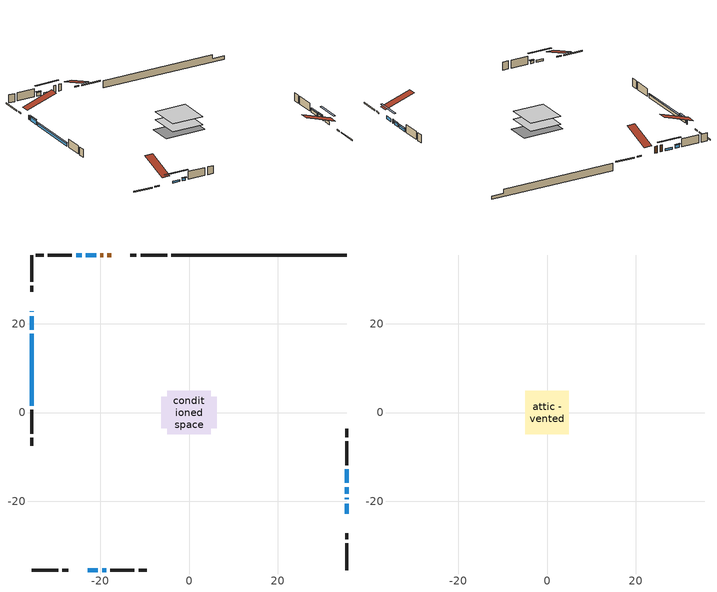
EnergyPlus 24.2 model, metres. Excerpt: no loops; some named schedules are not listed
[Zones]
conditioned space
 floor adiabatic (AdiabaticFloorConstruction): -4.87,-4.87 -4.87,4.87 4.87,4.87 4.87,-4.87 z0.76
 floor foundation (Slab1 construction): -6.28,-3.57 -6.28,3.57 6.28,3.57 6.28,-3.57 z-1.53
 wall outside (RimJoist1 construction): -4.87,35.48 -10.91,35.48 / -35.48,-35.48 -29.44,-35.48 / -35.48,35.48 -35.48,29.44 / 35.48,-35.48 35.48,-29.44 z0.76:1.06
 wall outside (RimJoist2 construction): -11.84,35.48 -13.19,35.48 / -28.51,-35.48 -27.16,-35.48 / -35.48,28.51 -35.48,27.16 / 35.48,-28.51 35.48,-27.16 z0.76:1.06
 wall outside (AdiabaticWallConstruction 1): -17.55,35.48 -18.38,35.48 / -19.31,35.48 -20.01,35.48 z0.76:2.79
 wall outside (AdiabaticWallConstruction): -35.48,22.8 -35.48,22.66 / 35.48,-19.59 35.48,-19.23 z0.76:1.98; 35.48,-22.8 35.48,-20.51 z0.76:1.73; -20.94,35.48 -23.22,35.48 / -22.8,-35.48 -20.51,-35.48 z0.76:1.35; 35.48,-18.31 35.48,-16.78 z0.76:1.75; 35.48,-15.85 35.48,-12.81 z0.76:1.65; -24.15,35.48 -25.45,35.48 z0.76:1.78; -19.59,-35.48 -18.62,-35.48 z0.76:1.52; -35.48,21.73 -35.48,18.63 z0.76:2.11; -35.48,17.71 -35.48,1.58 z0.76:1.62
 wall outside (Wall1 construction): -26.38,35.48 -31.77,35.48 / -17.69,-35.48 -12.3,-35.48 / -35.48,0.65 -35.48,-4.74 / 35.48,-11.88 35.48,-6.49 z0.76:3.2
 wall outside (Wall2 construction): -32.7,35.48 -34.55,35.48 / -11.37,-35.48 -9.52,-35.48 / -35.48,-5.67 -35.48,-7.53 / 35.48,-5.56 35.48,-3.7 z0.76:3.2
 wall foundation (FoundationWall1 construction): -3.94,35.48,-1.53 -3.94,35.48,0.76 31.54,35.48,0.76 31.54,35.48,-0.48 35.48,35.48,-0.48 35.48,35.48,-1.53
 window (WindowConstruction 6): -35.48,22.8 -35.48,22.66 z0.76:1.98
 window (WindowConstruction 8): 35.48,-22.8 35.48,-20.51 z0.76:1.73
 window (WindowConstruction 9): -20.94,35.48 -23.22,35.48 z0.76:1.35
 window (WindowConstruction 10): -22.8,-35.48 -20.51,-35.48 z0.76:1.35
 window (WindowConstruction 7): 35.48,-19.59 35.48,-19.24 z0.76:1.98
 window (WindowConstruction): 35.48,-18.31 35.48,-16.78 z0.76:1.75
 window (WindowConstruction 1): 35.48,-15.85 35.48,-12.81 z0.76:1.65
 window (WindowConstruction 2): -24.15,35.48 -25.45,35.48 z0.76:1.77
 window (WindowConstruction 3): -19.59,-35.48 -18.62,-35.48 z0.76:1.52
 window (WindowConstruction 4): -35.48,21.73 -35.48,18.63 z0.76:2.11
 window (WindowConstruction 5): -35.48,17.71 -35.48,1.58 z0.76:1.62
 door (Door): -17.55,35.48 -18.38,35.48 z0.76:2.79
 door (Door 1): -19.31,35.48 -20.01,35.48 z0.76:2.79
 ceiling adiabatic (AdiabaticFloorConstruction): 4.87,-4.87 4.87,4.87 -4.87,4.87 -4.87,-4.87 z0.76
attic - vented
 floor to conditioned space (Floor1 construction Reversed): -4.87,-4.87 -4.87,4.87 4.87,4.87 4.87,-4.87 z3.2
 roof outside (Roof1 construction): -16.62,35.48,3.2 -16.62,25.99,6.36 -14.12,25.99,6.36 -14.12,35.48,3.2; -23.73,-35.48,3.2 -23.73,-25.99,6.36 -26.23,-25.99,6.36 -26.23,-35.48,3.2; -35.48,23.73,3.2 -25.99,23.73,6.36 -25.99,26.23,6.36 -35.48,26.23,3.2; 35.48,-23.73,3.2 25.99,-23.73,6.36 25.99,-26.23,6.36 35.48,-26.23,3.2
shading: 35.48,-17.87 35.48,-25.44 35.89,-25.44 35.89,-17.87 z4.37; -25.86,35.48 -18.3,35.48 -18.3,35.89 -25.86,35.89 z3.98; -17.88,-35.48 -25.44,-35.48 -25.44,-35.89 -17.88,-35.89 z3.98; 35.48,-16.58 35.48,-18.51 35.89,-18.51 35.89,-16.58 z1.95; 35.48,-12.61 35.48,-16.06 35.89,-16.06 35.89,-12.61 z1.85; -25.65,35.48 -23.95,35.48 -23.95,35.89 -25.65,35.89 z1.98; -18.42,-35.48 -19.79,-35.48 -19.79,-35.89 -18.42,-35.89 z1.72; -35.48,18.43 -35.48,21.94 -35.89,21.94 -35.89,18.43 z2.31; -35.48,1.37 -35.48,17.91 -35.89,17.91 -35.89,1.37 z1.82
[Building]
Building 1: Terrain=Suburbs
[Site:Location]
Edmonton Intl AP_AB: Latitude {deg}=53.31; Longitude {deg}=-113.58; Time Zone {hr}=-7; Elevation {m}=723; Keep Site Location Information=Yes
[Site:GroundTemperature:Shallow]
-1.56185, -3.61833, -3.78302, -2.80711, 1.11059, 5.01004, 8.39065, 10.5322, 10.7141, 8.97234, 5.67794, 1.89811
[Site:WaterMainsTemperature]
Calculation Method=Schedule; Temperature Schedule=mains temperature schedule
[Material] Roughness=Rough; Thermal Absorptance=0.9
Name | Thickness {m} | Conductivity {W/m-K} | Density {kg/m3} | Specific Heat {J/kg-K} | Solar Absorptance | Visible Absorptance
asphalt or fiberglass shingles | 0.00635 | 0.162714 | 1121.4 | 1465.45 | 0.4 | 0.4
ceiling loosefill ins | 0.169333 | 0.0480833 | 16.02 | 1046.75 | 0.7 | 0.7
ceiling stud and cavity | 0.1397 | 0.279354 | 65.682 | 1177.47 | 0.7 | 0.7
concrete 4.0 in. | 0.1016 | 1.803125 | 2242.8 | 837.4 | 0.7 | 0.7
concrete 8.0 in. | 0.2032 | 1.803125 | 2242.8 | 837.4 | 0.7 | 0.7
door material | 0.04445 | 0.327969 | 512.64 | 1214.23 | 0.7 | 0.7
door material 1 | 0.04445 | 0.053851 | 512.64 | 1214.23 | 0.7 | 0.7
exterior vertical ins | 0.0180122 | 0.029427 | 32.04 | 1214.23 | 0.7 | 0.7
floor covering | 0.0127 | 0.0433444 | 54.468 | 1339.84 | 0.6 | 0.6
floor rigid ins; wall rigid ins | 0.512978 | 0.029427 | 32.04 | 1214.23 | 0.7 | 0.7
floor stud and cavity | 0.1397 | 1.75129 | 37.0049 | 1207.88 | 0.7 | 0.7
furniture material conditioned space 1 | 0.1524 | 0.115458 | 640.8 | 1214.23 | 0.6 | 0.6
gypsum board | 0.0127 | 0.160291 | 801 | 837.4 | 0.6 | 0.6
gypsum board 1 | 0.0127 | 0.160291 | 801 | 837.4 | 0.7 | 0.7
osb sheathing 0.5 in. | 0.0127 | 0.115458 | 512.64 | 1214.23 | 0.7 | 0.7
osb sheathing 0.75 in. | 0.01905 | 0.115458 | 512.64 | 1214.23 | 0.7 | 0.7
rim joist stud and cavity | 0.0508 | 0.312044 | 50.32683 | 1063.81 | 0.6 | 0.6
rim joist stud and cavity 1 | 0.0508 | 0.104357 | 50.32683 | 1063.81 | 0.6 | 0.6
wall stud and cavity | 0.1397 | 0.100683 | 139.0536 | 1170.24 | 0.7 | 0.7
wall stud and cavity 1 | 0.1397 | 0.101456 | 139.0536 | 1170.24 | 0.7 | 0.7
wall stud and cavity 2 | 0.0889 | 0.380278 | 52.3479 | 1209.89 | 0.7 | 0.7
wall stud and cavity 3 | 0.0889 | 0.391764 | 83.0341 | 1211.67 | 0.7 | 0.7
wood siding | 0.0254 | 0.102417 | 544.68 | 1172.36 | 0.4 | 0.4
wood siding 1; wood siding 2; wood siding 3 | 0.0254 | 0.102417 | 544.68 | 1172.36 | 0.7 | 0.7
[WindowMaterial:SimpleGlazingSystem]
Name | U-Factor {W/m2-K} | Solar Heat Gain Coefficient
WindowMaterial | 2.34388 | 0.53
WindowMaterial 1 | 2.364887 | 0.52
WindowMaterial 2 | 2.37738 | 0.52
WindowMaterial 3 | 2.509676 | 0.46
WindowMaterial 4 | 2.12868 | 0.61
WindowMaterial 5 | 2.17922 | 0.59
WindowMaterial 6 | 3.30573 | 0.45
WindowMaterial 7 | 3.30573 | 0.59
WindowMaterial 8 | 4.18071 | 0.54
WindowMaterial 9 | 4.83538 | 0.51
[Construction]
AdiabaticFloorConstruction: floor stud and cavity, floor rigid ins, osb sheathing 0.75 in., floor covering
AdiabaticWallConstruction: wood siding 2, wall rigid ins, wall stud and cavity 2, gypsum board
AdiabaticWallConstruction 1: wood siding 3, wall rigid ins, wall stud and cavity 2, gypsum board
Door: door material
Door 1: door material 1
Floor1 construction Reversed: gypsum board, ceiling stud and cavity, ceiling loosefill ins
FoundationWall1 construction: concrete 8.0 in., gypsum board 1
furniture construction conditioned space 1: furniture material conditioned space 1
PartitionWallConstruction: gypsum board, wall stud and cavity 3, gypsum board
RimJoist1 construction: wood siding 1, rim joist stud and cavity
RimJoist2 construction: wood siding 1, rim joist stud and cavity 1
Roof1 construction: asphalt or fiberglass shingles
Slab1 construction: concrete 4.0 in.
Wall1 construction: wood siding, osb sheathing 0.5 in., wall stud and cavity, gypsum board
Wall2 construction: wood siding, osb sheathing 0.5 in., wall stud and cavity 1, gypsum board
WindowConstruction: WindowMaterial
WindowConstruction 1: WindowMaterial 1
WindowConstruction 10; WindowConstruction 9: WindowMaterial 9
WindowConstruction 2: WindowMaterial 2
WindowConstruction 3: WindowMaterial 3
WindowConstruction 4: WindowMaterial 4
WindowConstruction 5: WindowMaterial 5
WindowConstruction 6: WindowMaterial 6
WindowConstruction 7: WindowMaterial 7
WindowConstruction 8: WindowMaterial 8
[Zone] Multiplier=1; Part of Total Floor Area=Yes
Name | Volume {m3}
attic - vented | 48.6784
conditioned space | 457.1
[Space]
Name | Zone | Volume {m3}
attic - vented 1 | attic - vented | 48.6784
conditioned space 1 | conditioned space | 457.1
[ZoneInfiltration:EffectiveLeakageArea]
infil attic - vented 1: Zone or Space=attic - vented 1; Schedule=Always On Discrete; Effective Air Leakage Area {cm2}=3298.78; Stack Coefficient=0.000219866; Wind Coefficient=1.00184e-05
[ZoneMixing]
whole house fan mix: Zone or Space=attic - vented; Schedule=Always On Continuous; Design Flow Rate Calculation Method=Flow/Zone; Design Flow Rate {m3/s}=0; Source Zone or Space=conditioned space
[SurfaceProperty:ExposedFoundationPerimeter]
Slab1: Exposed Perimeter Calculation Method=TotalExposedPerimeter; Total Exposed Perimeter {m}=39.422
[InternalMass] Zone or ZoneList=conditioned space; Space or SpaceList=conditioned space 1
Name | Construction | Surface Area {m2}
furniture mass conditioned space 1 | furniture construction conditioned space 1 | 73.8401
partition wall mass | PartitionWallConstruction | 184.6
[Lights]
interior lighting: Zone or ZoneList or Space or SpaceList=conditioned space 1; Schedule=interior lighting schedule; Design Level Calculation Method=LightingLevel; Lighting Level {W}=343.2; Return Air Fraction=0; Fraction Radiant=0.6; Fraction Visible=0.2; Fraction Replaceable=1
[People]
occupants: Zone or ZoneList or Space or SpaceList=conditioned space 1; Number of People Schedule=occupants schedule; Number of People Calculation Method=People; Number of People=3; Fraction Radiant=0.314171; Sensible Heat Fraction=0.56303; Activity Level Schedule=occupants activity schedule; Carbon Dioxide Generation Rate {m3/s-W}=0; Enable ASHRAE 55 Comfort Warnings=No; Mean Radiant Temperature Calculation Type=EnclosureAveraged
[ElectricEquipment] Zone or ZoneList or Space or SpaceList=conditioned space 1; Design Level Calculation Method=EquipmentLevel
Name | Schedule | Design Level {W} | Fraction Latent | Fraction Radiant | Fraction Lost
clothes dryer | clothes dryer schedule | 140.772 | 0.015 | 0.081 | 0.85
clothes washer | clothes washer schedule | 32.1985 | 0.03 | 0.162 | 0.7
cooking range | cooking range schedule | 215.147 | 0.08 | 0.432 | 0.2
dishwasher | dishwasher schedule | 66.8632 | 0.3 | 0.18 | 0.4
fridge | fridge schedule | 72.9452 | 0 | 0.6 | 0
mech vent bath fan 0 | mech vent bath fan 0 schedule | 50.2 | 0 | 0 | 1
mech vent house fan | mech vent house fan schedule | 0 | 0 | 0 | 1
mech vent house fan cfis | mech vent house fan cfis schedule | 0 | 0 | 0 | 0
misc plug loads | misc plug loads schedule | 494.7 | 0.045 | 0.513 | 0.1
whole house fan | Always On Discrete | 0 | 0 | 0 | 1
[OtherEquipment] Zone or ZoneList or Space or SpaceList=conditioned space 1; Design Level Calculation Method=EquipmentLevel
Name | Fuel Type | Schedule | Design Level {W} | Fraction Latent | Fraction Radiant | Fraction Lost
clothes dryer 1 | Electricity | clothes dryer schedule | 0 | 0.015 | 0.081 | 0.85
cooking range 1 | Electricity | cooking range schedule | 0 | 0.08 | 0.432 | 0.2
general water use latent | None | general water use schedule | 62.594 | 1 | 0 | 0
general water use sensible | None | general water use schedule | -61.6891 | 0 | 0.6 | 0
mech vent house fan latent load | None | Always On Discrete | 0 | 1 | 0 | 0
mech vent house fan sensible load | None | Always On Discrete | 0 | 0 | 0 | 0
water heater energy adjustment1 | NaturalGas | Always On Discrete | 0.01 | 0 | 0 | 1
[ZoneInfiltration:DesignFlowRate] Zone or ZoneList or Space or SpaceList=conditioned space 1; Schedule=Always On Discrete; Design Flow Rate Calculation Method=Flow/Zone; Design Flow Rate {m3/s}=0
infil flow; natural vent flow; whole house fan flow
[AvailabilityManager:Scheduled]
furnace airloop Availability Manager: Schedule=Always On Discrete
[Foundation:Kiva]
Foundation Kiva 1: Initial Indoor Air Temperature {C}=18; Wall Height Above Grade {m}=0.759988; Wall Depth Below Slab {m}=0.2032; Custom Block Material Name 1=exterior vertical ins; Custom Block Depth 1 {m}=2.28999; Custom Block X Position 1 {m}=0.2159; Custom Block Z Position 1 {m}=0
[Foundation:Kiva:Settings]
Soil Conductivity {W/m-K}=0.849921; Soil Density {kg/m3}=1842.3; Soil Specific Heat {J/kg-K}=418.7; Ground Solar Absorptivity=0.9; Ground Thermal Absorptivity=0.9; Ground Surface Roughness {m}=0.03; Far-Field Width {m}=40; Deep-Ground Boundary Condition=ZeroFlux; Deep-Ground Depth {m}=40; Minimum Cell Dimension {m}=0.2; Maximum Cell Growth Coefficient=3; Simulation Timestep=Timestep
[Exterior:Lights]
exterior lighting: Schedule=exterior lighting schedule; Design Level {W}=75.6
[EnergyManagementSystem:GlobalVariable]
furnace_airloop_Fan_RTF
infil_program_Qfan
infil_program_Qinf
natural_vent_program_Qnv
natural_vent_program_Qwhf
[EnergyManagementSystem:Sensor]
Name | Output:Variable or Output:Meter Index Key | Output:Variable or Output:Meter
airflow_gain | infil flow | Infiltration Sensible Heat Gain Energy
airflow_gain_1 | natural vent flow | Infiltration Sensible Heat Gain Energy
airflow_gain_2 | whole house fan flow | Infiltration Sensible Heat Gain Energy
airflow_loss | infil flow | Infiltration Sensible Heat Loss Energy
airflow_loss_1 | natural vent flow | Infiltration Sensible Heat Loss Energy
airflow_loss_2 | whole house fan flow | Infiltration Sensible Heat Loss Energy
clg_load_cond |  | Cooling:EnergyTransfer:Zone:CONDITIONED SPACE
clg_sp_s; clg_sp_s_1 | cooling setpoint | Schedule Value
clothes_dryer_exhaust_0_sch_s | clothes dryer exhaust 0 schedule | Schedule Value
cool_season | cooling season schedule | Schedule Value
htg_load_cond |  | Heating:EnergyTransfer:Zone:CONDITIONED SPACE
htg_sp_s; htg_sp_s_1 | heating setpoint | Schedule Value
ig_ee_conv | clothes dryer | Electric Equipment Convective Heating Energy
ig_ee_conv_2 | cooking range | Electric Equipment Convective Heating Energy
ig_ee_conv_4 | fridge | Electric Equipment Convective Heating Energy
ig_ee_conv_5 | misc plug loads | Electric Equipment Convective Heating Energy
ig_ee_conv_6 | whole house fan | Electric Equipment Convective Heating Energy
ig_ee_rad | clothes dryer | Electric Equipment Radiant Heating Energy
ig_ee_rad_2 | cooking range | Electric Equipment Radiant Heating Energy
ig_ee_rad_4 | fridge | Electric Equipment Radiant Heating Energy
ig_ee_rad_5 | misc plug loads | Electric Equipment Radiant Heating Energy
ig_ee_rad_6 | whole house fan | Electric Equipment Radiant Heating Energy
ig_lgt_conv | interior lighting | Lights Convective Heating Energy
ig_lgt_rad | interior lighting | Lights Radiant Heating Energy
ig_lgt_vis | interior lighting | Lights Visible Radiation Heating Energy
ig_oe_conv | clothes dryer 1 | Other Equipment Convective Heating Energy
ig_oe_conv_1 | cooking range 1 | Other Equipment Convective Heating Energy
ig_oe_conv_2 | general water use latent | Other Equipment Convective Heating Energy
ig_oe_conv_3 | general water use sensible | Other Equipment Convective Heating Energy
ig_oe_conv_4 | water heater energy adjustment1 | Other Equipment Convective Heating Energy
ig_oe_rad | clothes dryer 1 | Other Equipment Radiant Heating Energy
ig_oe_rad_1 | cooking range 1 | Other Equipment Radiant Heating Energy
ig_oe_rad_2 | general water use latent | Other Equipment Radiant Heating Energy
ig_oe_rad_3 | general water use sensible | Other Equipment Radiant Heating Energy
ig_oe_rad_4 | water heater energy adjustment1 | Other Equipment Radiant Heating Energy
ig_ppl_conv | occupants | People Convective Heating Energy
ig_ppl_rad | occupants | People Radiant Heating Energy
im_conv | furniture mass conditioned space 1 | Surface Inside Face Convection Heat Gain Energy
im_conv_1 | partition wall mass | Surface Inside Face Convection Heat Gain Energy
im_ig | furniture mass conditioned space 1 | Surface Inside Face Internal Gains Radiation Heat Gain Energy
im_ig_1 | partition wall mass | Surface Inside Face Internal Gains Radiation Heat Gain Energy
im_lgt | furniture mass conditioned space 1 | Surface Inside Face Lights Radiation Heat Gain Energy
im_lgt_1 | partition wall mass | Surface Inside Face Lights Radiation Heat Gain Energy
im_sol | furniture mass conditioned space 1 | Surface Inside Face Solar Radiation Heat Gain Energy
im_sol_1 | partition wall mass | Surface Inside Face Solar Radiation Heat Gain Energy
im_surf | furniture mass conditioned space 1 | Surface Inside Face Net Surface Thermal Radiation Heat Gain Energy
im_surf_1 | partition wall mass | Surface Inside Face Net Surface Thermal Radiation Heat Gain Energy
mech_vent_bath_fan_0_sch_s | mech vent bath fan 0 schedule | Schedule Value
mv_conv | mech vent bath fan 0 | Electric Equipment Convective Heating Energy
mv_conv_1 | mech vent house fan | Electric Equipment Convective Heating Energy
mv_conv_2 | mech vent house fan cfis | Electric Equipment Convective Heating Energy
mv_conv_3 | mech vent house fan latent load | Other Equipment Convective Heating Energy
mv_conv_4 | mech vent house fan sensible load | Other Equipment Convective Heating Energy
mv_rad | mech vent bath fan 0 | Electric Equipment Radiant Heating Energy
mv_rad_1 | mech vent house fan | Electric Equipment Radiant Heating Energy
mv_rad_2 | mech vent house fan cfis | Electric Equipment Radiant Heating Energy
mv_rad_3 | mech vent house fan latent load | Other Equipment Radiant Heating Energy
mv_rad_4 | mech vent house fan sensible load | Other Equipment Radiant Heating Energy
natural_vent_s | natural vent schedule | Schedule Value
out_pb_s |  | Site Outdoor Air Barometric Pressure
out_wt_s |  | Site Outdoor Air Humidity Ratio
site_vw_s |  | Site Wind Speed
ss_back_out | Window1 | Surface Window Shortwave from Zone Back Out Window Heat Transfer Rate
ss_back_out_1 | Window10 | Surface Window Shortwave from Zone Back Out Window Heat Transfer Rate
ss_back_out_10 | Window9 | Surface Window Shortwave from Zone Back Out Window Heat Transfer Rate
ss_back_out_2 | Window12 | Surface Window Shortwave from Zone Back Out Window Heat Transfer Rate
ss_back_out_3 | Window14 | Surface Window Shortwave from Zone Back Out Window Heat Transfer Rate
ss_back_out_4 | Window2 | Surface Window Shortwave from Zone Back Out Window Heat Transfer Rate
ss_back_out_5 | Window3 | Surface Window Shortwave from Zone Back Out Window Heat Transfer Rate
ss_back_out_6 | Window4 | Surface Window Shortwave from Zone Back Out Window Heat Transfer Rate
ss_back_out_7 | Window6 | Surface Window Shortwave from Zone Back Out Window Heat Transfer Rate
ss_back_out_8 | Window7 | Surface Window Shortwave from Zone Back Out Window Heat Transfer Rate
ss_back_out_9 | Window8 | Surface Window Shortwave from Zone Back Out Window Heat Transfer Rate
ss_conv | Door1 | Surface Inside Face Convection Heat Gain Energy
ss_conv_1 | Door2 | Surface Inside Face Convection Heat Gain Energy
ss_conv_10 | Window7 | Surface Inside Face Convection Heat Gain Energy
ss_conv_11 | Window8 | Surface Inside Face Convection Heat Gain Energy
ss_conv_12 | Window9 | Surface Inside Face Convection Heat Gain Energy
ss_conv_2 | Window1 | Surface Inside Face Convection Heat Gain Energy
ss_conv_3 | Window10 | Surface Inside Face Convection Heat Gain Energy
ss_conv_4 | Window12 | Surface Inside Face Convection Heat Gain Energy
ss_conv_5 | Window14 | Surface Inside Face Convection Heat Gain Energy
ss_conv_6 | Window2 | Surface Inside Face Convection Heat Gain Energy
ss_conv_7 | Window3 | Surface Inside Face Convection Heat Gain Energy
ss_conv_8 | Window4 | Surface Inside Face Convection Heat Gain Energy
ss_conv_9 | Window6 | Surface Inside Face Convection Heat Gain Energy
ss_ig | Door1 | Surface Inside Face Internal Gains Radiation Heat Gain Energy
ss_ig_1 | Door2 | Surface Inside Face Internal Gains Radiation Heat Gain Energy
ss_ig_10 | Window7 | Surface Inside Face Internal Gains Radiation Heat Gain Energy
ss_ig_11 | Window8 | Surface Inside Face Internal Gains Radiation Heat Gain Energy
ss_ig_12 | Window9 | Surface Inside Face Internal Gains Radiation Heat Gain Energy
ss_ig_2 | Window1 | Surface Inside Face Internal Gains Radiation Heat Gain Energy
ss_ig_3 | Window10 | Surface Inside Face Internal Gains Radiation Heat Gain Energy
ss_ig_4 | Window12 | Surface Inside Face Internal Gains Radiation Heat Gain Energy
ss_ig_5 | Window14 | Surface Inside Face Internal Gains Radiation Heat Gain Energy
ss_ig_6 | Window2 | Surface Inside Face Internal Gains Radiation Heat Gain Energy
ss_ig_7 | Window3 | Surface Inside Face Internal Gains Radiation Heat Gain Energy
ss_ig_8 | Window4 | Surface Inside Face Internal Gains Radiation Heat Gain Energy
ss_ig_9 | Window6 | Surface Inside Face Internal Gains Radiation Heat Gain Energy
ss_lgt | Door1 | Surface Inside Face Lights Radiation Heat Gain Energy
ss_lgt_1 | Door2 | Surface Inside Face Lights Radiation Heat Gain Energy
ss_sol | Door1 | Surface Inside Face Solar Radiation Heat Gain Energy
ss_sol_1 | Door2 | Surface Inside Face Solar Radiation Heat Gain Energy
ss_surf | Door1 | Surface Inside Face Net Surface Thermal Radiation Heat Gain Energy
ss_surf_1 | Door2 | Surface Inside Face Net Surface Thermal Radiation Heat Gain Energy
ss_surf_10 | Window7 | Surface Inside Face Net Surface Thermal Radiation Heat Gain Energy
ss_surf_11 | Window8 | Surface Inside Face Net Surface Thermal Radiation Heat Gain Energy
ss_surf_12 | Window9 | Surface Inside Face Net Surface Thermal Radiation Heat Gain Energy
ss_surf_2 | Window1 | Surface Inside Face Net Surface Thermal Radiation Heat Gain Energy
ss_surf_3 | Window10 | Surface Inside Face Net Surface Thermal Radiation Heat Gain Energy
ss_surf_4 | Window12 | Surface Inside Face Net Surface Thermal Radiation Heat Gain Energy
ss_surf_5 | Window14 | Surface Inside Face Net Surface Thermal Radiation Heat Gain Energy
ss_surf_6 | Window2 | Surface Inside Face Net Surface Thermal Radiation Heat Gain Energy
ss_surf_7 | Window3 | Surface Inside Face Net Surface Thermal Radiation Heat Gain Energy
ss_surf_8 | Window4 | Surface Inside Face Net Surface Thermal Radiation Heat Gain Energy
ss_surf_9 | Window6 | Surface Inside Face Net Surface Thermal Radiation Heat Gain Energy
ss_trans_in | Window1 | Surface Window Transmitted Solar Radiation Rate
ss_trans_in_1 | Window10 | Surface Window Transmitted Solar Radiation Rate
ss_trans_in_10 | Window9 | Surface Window Transmitted Solar Radiation Rate
ss_trans_in_2 | Window12 | Surface Window Transmitted Solar Radiation Rate
ss_trans_in_3 | Window14 | Surface Window Transmitted Solar Radiation Rate
ss_trans_in_4 | Window2 | Surface Window Transmitted Solar Radiation Rate
ss_trans_in_5 | Window3 | Surface Window Transmitted Solar Radiation Rate
ss_trans_in_6 | Window4 | Surface Window Transmitted Solar Radiation Rate
ss_trans_in_7 | Window6 | Surface Window Transmitted Solar Radiation Rate
ss_trans_in_8 | Window7 | Surface Window Transmitted Solar Radiation Rate
ss_trans_in_9 | Window8 | Surface Window Transmitted Solar Radiation Rate
ss_trans_out | Window1 | Surface Inside Face Initial Transmitted Diffuse Transmitted Out Window Solar Radiation Rate
ss_trans_out_1 | Window10 | Surface Inside Face Initial Transmitted Diffuse Transmitted Out Window Solar Radiation Rate
ss_trans_out_10 | Window9 | Surface Inside Face Initial Transmitted Diffuse Transmitted Out Window Solar Radiation Rate
ss_trans_out_2 | Window12 | Surface Inside Face Initial Transmitted Diffuse Transmitted Out Window Solar Radiation Rate
ss_trans_out_3 | Window14 | Surface Inside Face Initial Transmitted Diffuse Transmitted Out Window Solar Radiation Rate
ss_trans_out_4 | Window2 | Surface Inside Face Initial Transmitted Diffuse Transmitted Out Window Solar Radiation Rate
ss_trans_out_5 | Window3 | Surface Inside Face Initial Transmitted Diffuse Transmitted Out Window Solar Radiation Rate
ss_trans_out_6 | Window4 | Surface Inside Face Initial Transmitted Diffuse Transmitted Out Window Solar Radiation Rate
ss_trans_out_7 | Window6 | Surface Inside Face Initial Transmitted Diffuse Transmitted Out Window Solar Radiation Rate
ss_trans_out_8 | Window7 | Surface Inside Face Initial Transmitted Diffuse Transmitted Out Window Solar Radiation Rate
ss_trans_out_9 | Window8 | Surface Inside Face Initial Transmitted Diffuse Transmitted Out Window Solar Radiation Rate
s_conv | Floor1 | Surface Inside Face Convection Heat Gain Energy
s_conv_1 | FoundationWall1 | Surface Inside Face Convection Heat Gain Energy
s_conv_10 | RimJoist2:270 | Surface Inside Face Convection Heat Gain Energy
s_conv_11 | RimJoist2:90 | Surface Inside Face Convection Heat Gain Energy
s_conv_12 | Slab1 | Surface Inside Face Convection Heat Gain Energy
s_conv_13 | Wall1:0 | Surface Inside Face Convection Heat Gain Energy
s_conv_14 | Wall1:180 | Surface Inside Face Convection Heat Gain Energy
s_conv_15 | Wall1:270 | Surface Inside Face Convection Heat Gain Energy
s_conv_16 | Wall1:90 | Surface Inside Face Convection Heat Gain Energy
s_conv_17 | Wall2:0 | Surface Inside Face Convection Heat Gain Energy
s_conv_18 | Wall2:180 | Surface Inside Face Convection Heat Gain Energy
s_conv_19 | Wall2:270 | Surface Inside Face Convection Heat Gain Energy
s_conv_2 | inferred conditioned ceiling | Surface Inside Face Convection Heat Gain Energy
s_conv_20 | Wall2:90 | Surface Inside Face Convection Heat Gain Energy
s_conv_3 | inferred conditioned floor | Surface Inside Face Convection Heat Gain Energy
s_conv_4 | RimJoist1:0 | Surface Inside Face Convection Heat Gain Energy
s_conv_5 | RimJoist1:180 | Surface Inside Face Convection Heat Gain Energy
s_conv_6 | RimJoist1:270 | Surface Inside Face Convection Heat Gain Energy
s_conv_7 | RimJoist1:90 | Surface Inside Face Convection Heat Gain Energy
s_conv_8 | RimJoist2:0 | Surface Inside Face Convection Heat Gain Energy
